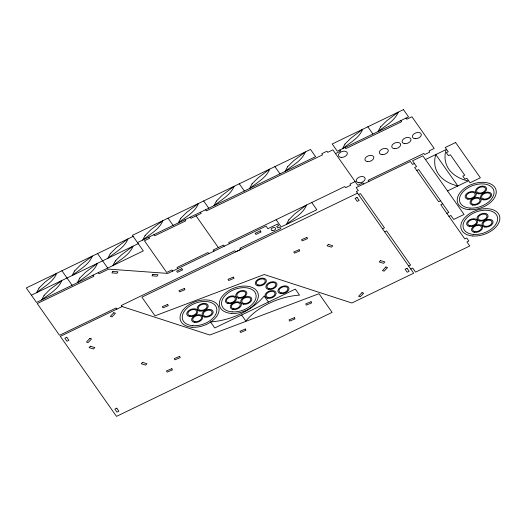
<?xml version="1.0" encoding="UTF-8"?>
<svg xmlns="http://www.w3.org/2000/svg" width="526" height="526" viewBox="0 0 526 526"><rect width="100%" height="100%" fill="white"/><g stroke="black" fill="none" stroke-linecap="round" stroke-linejoin="round"><path stroke-width="0.79" d="M133.15 236.404L26.3 287.946L36.478 302.437L143.328 250.895L132.407 235.339L310.511 149.437L315.6 156.682L137.496 242.591M31.389 295.191L138.239 243.65M335.509 153.605L340.677 151.113L339.881 149.982M355.142 181.562L349.981 184.054L350.776 185.185L345.615 187.677L344.819 186.546L228.652 242.578L229.448 243.709M414.449 163.527L412.515 164.46L410.392 161.443L356.181 187.591L358.305 190.609L356.365 191.543L413.686 273.178L351.861 302.996L264.236 274.526L155.012 315.843L141.895 297.164L357.502 193.16M425.468 159.529L446.12 149.568A53.501 33.375 -19.6 0 0 468.166 180.97L447.514 190.931M358.489 194.561L360.422 193.627L384.453 227.85L382.514 228.784M416.756 170.496L418.689 169.563L448.796 212.438L446.857 213.372M440.597 200.768L438.664 201.701L414.633 167.478L416.572 166.545L412.542 160.811L422.865 155.827L464.044 214.463L453.714 219.447L450.913 215.463L448.98 216.396M384.637 231.802L386.571 230.868L410.602 265.091L408.663 266.024M442.721 203.786L440.781 204.719L464.813 238.942L466.746 238.008L468.87 241.026L466.93 241.96L469.757 245.984L415.547 272.133L412.719 268.109L410.786 269.042M405.967 118.107L406.762 119.238L411.924 116.746L434.187 148.45L429.025 150.942L429.814 152.073L424.653 154.565L423.857 153.428L368.101 180.326L368.897 181.457M400.805 120.592L401.601 121.73L345.838 148.621L345.043 147.49M367.832 126.799L372.921 134.045M363.729 183.949L362.933 182.818L357.772 185.31L332.879 149.857L327.718 152.349L326.922 151.218L321.761 153.71L322.556 154.841L206.389 210.873L205.594 209.742M311.727 202.503L316.816 209.749L281.2 226.93L276.111 219.684M274.901 166.611L279.99 173.856M239.284 183.791L244.373 191.037M203.667 200.971L208.756 208.217M268.424 302.062L264.183 296.026A53.501 33.375 -19.6 0 1 210.492 321.925L214.733 327.961L295.31 289.096L299.55 295.132A53.501 33.375 -19.6 0 0 245.852 321.038L241.612 314.995M200.432 212.234L201.228 213.365L190.899 218.343L190.103 217.212M224.28 246.201L223.484 245.07L213.161 250.047L213.957 251.178M196.06 215.857L218.323 247.555M184.942 219.704L185.737 220.835L154.756 235.78L153.967 234.649M208.796 253.67L208 252.539L177.019 267.484L177.814 268.615M168.024 218.165L173.113 225.411M148.799 237.134L149.594 238.271L144.433 240.757L166.696 272.461L171.857 269.969L172.653 271.107M97.534 253.585L107.712 268.076M98.204 272.659L99 273.796L108.685 269.121L167.853 273.421L266.051 226.055L267.912 228.698L277.59 224.03L278.649 225.536L276.715 226.469L277.774 227.982L279.714 227.048L280.772 228.554L240.007 248.219L240.803 249.35L235.641 251.842L234.846 250.711L121.263 305.494L122.058 306.632M93.043 275.151L93.838 276.281L37.247 303.581L59.51 335.286L116.095 307.986L116.89 309.117M61.917 270.765L72.095 285.256M39.042 288.038L36.544 292.699C43.704 286.848 53.087 282.324 56.762 273.25L45.045 282.048L39.042 288.038M44.131 295.29L41.633 299.951C48.793 294.093 58.176 289.57 61.851 280.496L50.134 289.3L44.131 295.29M74.659 270.857L72.161 275.525C79.321 269.667 88.703 265.143 92.379 256.07L80.662 264.867L74.659 270.857M79.748 278.109L77.25 282.771C84.41 276.913 93.792 272.389 97.468 263.316L85.751 272.12L79.748 278.109M110.276 253.683L107.777 258.345C114.938 252.487 124.32 247.963 127.996 238.889L116.279 247.687L110.276 253.683M115.365 260.929L112.866 265.591C120.027 259.732 129.409 255.209 133.085 246.135L121.368 254.939L115.365 260.929M145.15 235.438L142.651 240.099C149.811 234.248 159.194 229.724 162.869 220.65L151.153 229.448L145.15 235.438M180.766 218.257L178.268 222.919C185.435 217.067 194.83 212.543 198.512 203.457L186.769 212.267L180.766 218.257M216.403 201.07L213.911 205.732C221.071 199.873 230.454 195.356 234.129 186.276L222.413 195.08L216.403 201.07M252.02 183.89L249.528 188.551C256.688 182.693 266.071 178.176 269.746 169.096L258.029 177.9L252.02 183.89M287.63 166.709L285.138 171.371C292.298 165.519 301.681 160.995 305.356 151.922L293.639 160.719L287.63 166.709M288.853 219.783L286.354 224.444C293.515 218.592 302.897 214.069 306.573 204.989L294.856 213.793L288.853 219.783M344.957 144.071L342.459 148.733C349.619 142.881 359.002 138.358 362.677 129.284L350.96 138.082L344.957 144.071M380.574 126.891L378.076 131.553C385.236 125.701 394.618 121.177 398.294 112.104L386.584 120.901L380.574 126.891M112.761 271.442L111.953 272.909L117.101 273.283L117.909 271.817L112.761 271.442M152.836 274.355L152.027 275.821L157.175 276.196L157.984 274.73L152.836 274.355M89.88 338.382L86.468 342.051L88.131 342.564L91.544 338.895L89.88 338.382M113.761 312.72L110.348 316.382L112.005 316.902L115.418 313.233L113.761 312.72M90.406 346.213L89.124 347.594L93.543 348.962L94.825 347.581L90.406 346.213M142.539 362.375L141.251 363.755L145.669 365.123L146.951 363.749L142.539 362.375M328.336 244.419L327.054 245.8L331.472 247.167L332.754 245.793L328.336 244.419M380.462 260.587L379.18 261.961L383.599 263.335L384.881 261.955L380.462 260.587M362 292.647L358.587 296.316L360.244 296.828L363.657 293.16L362 292.647M385.874 266.984L382.468 270.647L384.125 271.166L387.537 267.497L385.874 266.984M403.449 109.618L332.215 143.979L337.304 151.225L408.538 116.864L403.449 109.618M181.818 268.701L176.657 271.192L177.453 272.33L182.621 269.838L181.818 268.701M260.298 230.848L255.136 233.34L255.932 234.478L261.093 231.986L260.298 230.848M455.595 142.526L445.266 147.504L448.237 151.731L446.298 152.665L448.422 155.683L450.355 154.749L464.734 175.23L462.801 176.164L464.918 179.182L466.858 178.248L470.034 182.778L480.363 177.795L455.595 142.526M122.144 306.553L60.319 336.37L116.502 416.382L332.11 312.385L318.993 293.699L209.769 335.016L122.144 306.553M66.782 337.298L64.843 338.231L66.96 341.249L68.906 340.315L66.782 337.298M357.042 197.428L355.103 198.361L357.22 201.386L359.159 200.445L357.042 197.428M116.785 408.163L114.846 409.103L116.963 412.121L118.902 411.181L116.785 408.163M407.045 268.293L405.099 269.233L407.223 272.251L409.162 271.317L407.045 268.293M184.337 288.445L179.004 290.668L179.636 291.877L184.961 289.662L184.337 288.445M306.882 237.436L301.556 239.659L302.18 240.869L307.506 238.653L306.882 237.436M167.676 304.436L162.35 306.651L162.975 307.868L168.3 305.645L167.676 304.436M233.393 277.084L228.06 279.299L228.685 280.509L234.017 278.293L233.393 277.084M299.103 249.732L293.778 251.947L294.402 253.157L299.728 250.941L299.103 249.732M179.603 356.385L174.277 358.607L174.902 359.817L180.227 357.601L179.603 356.385M245.32 329.033L239.987 331.255L240.612 332.465L245.944 330.249L245.32 329.033M311.03 301.681L305.705 303.897L306.329 305.113L311.662 302.897L311.03 301.681M171.824 368.68L166.499 370.896L167.123 372.106L172.449 369.89L171.824 368.68M294.376 317.671L289.044 319.887L289.668 321.097L295.001 318.881L294.376 317.671M457.844 185.948L435.791 154.552A53.501 33.375 -19.6 0 0 457.844 185.948M189.478 316.474A5.786 3.61 -19.6 0 0 197.868 311.517A5.786 3.61 -19.6 0 0 189.511 309.998A5.786 3.61 -19.6 0 0 189.478 316.474M190.044 315.712A4.629 2.886 -19.6 0 0 196.75 311.747A4.629 2.886 -19.6 0 0 190.064 310.531A4.629 2.886 -19.6 0 0 190.044 315.712M199.847 311.063A5.786 3.61 -19.6 0 0 208.237 306.106A5.786 3.61 -19.6 0 0 199.88 304.58A5.786 3.61 -19.6 0 0 199.847 311.063M200.413 310.301A4.629 2.886 -19.6 0 0 207.119 306.336A4.629 2.886 -19.6 0 0 200.432 305.113A4.629 2.886 -19.6 0 0 200.413 310.301M467.89 199.196A5.786 3.61 -19.6 0 0 476.273 194.239A5.786 3.61 -19.6 0 0 467.916 192.72A5.786 3.61 -19.6 0 0 467.89 199.196M468.449 198.434A4.629 2.886 -19.6 0 0 475.162 194.469A4.629 2.886 -19.6 0 0 468.475 193.252A4.629 2.886 -19.6 0 0 468.449 198.434M472.769 205.107A5.786 3.61 -19.6 0 0 481.158 200.143A5.786 3.61 -19.6 0 0 472.802 198.624A5.786 3.61 -19.6 0 0 472.769 205.107M267.747 298.281A5.786 3.61 -19.6 0 0 276.137 293.324A5.786 3.61 -19.6 0 0 267.78 291.798A5.786 3.61 -19.6 0 0 267.747 298.281M478.259 193.785A5.786 3.61 -19.6 0 0 486.649 188.827A5.786 3.61 -19.6 0 0 478.292 187.302A5.786 3.61 -19.6 0 0 478.259 193.785M478.818 193.022A4.629 2.886 -19.6 0 0 485.531 189.058A4.629 2.886 -19.6 0 0 478.844 187.835A4.629 2.886 -19.6 0 0 478.818 193.022M483.23 199.814A5.786 3.61 -19.6 0 0 491.619 194.857A5.786 3.61 -19.6 0 0 483.262 193.331A5.786 3.61 -19.6 0 0 483.23 199.814M483.795 199.052A4.629 2.886 -19.6 0 0 490.502 195.087A4.629 2.886 -19.6 0 0 483.815 193.864A4.629 2.886 -19.6 0 0 483.795 199.052M472.795 235.983A20.244 12.631 -19.6 0 0 499.7 216.659A20.244 12.631 -19.6 0 0 468.482 214.398A20.244 12.631 -19.6 0 0 472.795 235.983M473.656 234.425A17.93 11.184 -19.6 0 0 497.484 217.31A17.93 11.184 -19.6 0 0 469.836 215.305A17.93 11.184 -19.6 0 0 473.656 234.425M231.309 313.411A20.244 12.631 -19.6 0 0 258.213 294.093A20.244 12.631 -19.6 0 0 226.995 291.825A20.244 12.631 -19.6 0 0 231.309 313.411M232.17 311.852A17.93 11.184 -19.6 0 0 255.998 294.738A17.93 11.184 -19.6 0 0 228.35 292.732A17.93 11.184 -19.6 0 0 232.17 311.852M469.205 209.65A20.244 12.631 -19.6 0 0 496.11 190.327A20.244 12.631 -19.6 0 0 464.892 188.058A20.244 12.631 -19.6 0 0 469.205 209.65M470.066 208.092A17.93 11.184 -19.6 0 0 493.901 190.977A17.93 11.184 -19.6 0 0 466.246 188.972A17.93 11.184 -19.6 0 0 470.066 208.092M280.647 293.593A5.786 3.61 -19.6 0 0 289.03 288.636A5.786 3.61 -19.6 0 0 280.674 287.111A5.786 3.61 -19.6 0 0 280.647 293.593M281.206 292.831A4.629 2.886 -19.6 0 0 287.913 288.866A4.629 2.886 -19.6 0 0 281.232 287.643A4.629 2.886 -19.6 0 0 281.206 292.831M258.016 285.842A5.786 3.61 -19.6 0 0 266.406 280.884A5.786 3.61 -19.6 0 0 258.049 279.359A5.786 3.61 -19.6 0 0 258.016 285.842M258.582 285.079A4.629 2.886 -19.6 0 0 265.288 281.114A4.629 2.886 -19.6 0 0 258.601 279.891A4.629 2.886 -19.6 0 0 258.582 285.079M268.313 297.519A4.629 2.886 -19.6 0 0 275.019 293.547A4.629 2.886 -19.6 0 0 268.332 292.331A4.629 2.886 -19.6 0 0 268.313 297.519M192.023 327.238A20.244 12.631 -19.6 0 0 218.928 307.914A20.244 12.631 -19.6 0 0 187.71 305.645A20.244 12.631 -19.6 0 0 192.023 327.238M192.884 325.679A17.93 11.184 -19.6 0 0 216.719 308.565A17.93 11.184 -19.6 0 0 189.064 306.553A17.93 11.184 -19.6 0 0 192.884 325.679M232.992 309.512A5.786 3.61 -19.6 0 0 241.381 304.554A5.786 3.61 -19.6 0 0 233.025 303.029A5.786 3.61 -19.6 0 0 232.992 309.512M233.557 308.749A4.629 2.886 -19.6 0 0 240.264 304.778A4.629 2.886 -19.6 0 0 233.577 303.561A4.629 2.886 -19.6 0 0 233.557 308.749M228.113 303.607A5.786 3.61 -19.6 0 0 236.503 298.643A5.786 3.61 -19.6 0 0 228.146 297.124A5.786 3.61 -19.6 0 0 228.113 303.607M228.672 302.844A4.629 2.886 -19.6 0 0 235.385 298.873A4.629 2.886 -19.6 0 0 228.698 297.657A4.629 2.886 -19.6 0 0 228.672 302.844M238.482 298.189A5.786 3.61 -19.6 0 0 246.872 293.232A5.786 3.61 -19.6 0 0 238.515 291.713A5.786 3.61 -19.6 0 0 238.482 298.189M239.047 297.427A4.629 2.886 -19.6 0 0 245.754 293.462A4.629 2.886 -19.6 0 0 239.067 292.246A4.629 2.886 -19.6 0 0 239.047 297.427M194.364 322.385A5.786 3.61 -19.6 0 0 202.747 317.421A5.786 3.61 -19.6 0 0 194.39 315.902A5.786 3.61 -19.6 0 0 194.364 322.385M194.922 321.623A4.629 2.886 -19.6 0 0 201.629 317.651A4.629 2.886 -19.6 0 0 194.949 316.435A4.629 2.886 -19.6 0 0 194.922 321.623M484.709 227.054A5.786 3.61 -19.6 0 0 493.099 222.097A5.786 3.61 -19.6 0 0 484.742 220.572A5.786 3.61 -19.6 0 0 484.709 227.054M485.268 226.292A4.629 2.886 -19.6 0 0 491.981 222.327A4.629 2.886 -19.6 0 0 485.294 221.104A4.629 2.886 -19.6 0 0 485.268 226.292M474.248 232.347A5.786 3.61 -19.6 0 0 482.638 227.39A5.786 3.61 -19.6 0 0 474.281 225.864A5.786 3.61 -19.6 0 0 474.248 232.347M474.807 231.585A4.629 2.886 -19.6 0 0 481.52 227.613A4.629 2.886 -19.6 0 0 474.833 226.397A4.629 2.886 -19.6 0 0 474.807 231.585M469.37 226.443A5.786 3.61 -19.6 0 0 477.753 221.479A5.786 3.61 -19.6 0 0 469.396 219.96A5.786 3.61 -19.6 0 0 469.37 226.443M469.928 225.68A4.629 2.886 -19.6 0 0 476.635 221.709A4.629 2.886 -19.6 0 0 469.955 220.493A4.629 2.886 -19.6 0 0 469.928 225.68M358.988 182.765A4.629 2.886 -19.6 0 0 365.136 178.347A4.629 2.886 -19.6 0 0 358.002 177.827A4.629 2.886 -19.6 0 0 358.988 182.765M341.177 157.399A4.629 2.886 -19.6 0 0 347.331 152.987A4.629 2.886 -19.6 0 0 340.19 152.468A4.629 2.886 -19.6 0 0 341.177 157.399M415.139 138.706A4.629 2.886 -19.6 0 0 421.287 134.288A4.629 2.886 -19.6 0 0 414.153 133.768A4.629 2.886 -19.6 0 0 415.139 138.706M394.487 148.667A4.629 2.886 -19.6 0 0 400.634 144.249A4.629 2.886 -19.6 0 0 393.501 143.73A4.629 2.886 -19.6 0 0 394.487 148.667M382.093 154.644A4.629 2.886 -19.6 0 0 388.247 150.226A4.629 2.886 -19.6 0 0 381.107 149.706A4.629 2.886 -19.6 0 0 382.093 154.644M367.641 161.613A4.629 2.886 -19.6 0 0 373.789 157.202A4.629 2.886 -19.6 0 0 366.655 156.682A4.629 2.886 -19.6 0 0 367.641 161.613M404.81 143.683A4.629 2.886 -19.6 0 0 410.964 139.265A4.629 2.886 -19.6 0 0 403.823 138.752A4.629 2.886 -19.6 0 0 404.81 143.683M243.459 304.219A5.786 3.61 -19.6 0 0 251.842 299.261A5.786 3.61 -19.6 0 0 243.485 297.736A5.786 3.61 -19.6 0 0 243.459 304.219M244.018 303.456A4.629 2.886 -19.6 0 0 250.724 299.491A4.629 2.886 -19.6 0 0 244.044 298.275A4.629 2.886 -19.6 0 0 244.018 303.456M272.514 230.651A2.314 1.447 -19.6 0 0 275.585 228.442A2.314 1.447 -19.6 0 0 272.021 228.185A2.314 1.447 -19.6 0 0 272.514 230.651M479.738 221.025A5.786 3.61 -19.6 0 0 488.121 216.068A5.786 3.61 -19.6 0 0 479.765 214.542A5.786 3.61 -19.6 0 0 479.738 221.025M480.297 220.262A4.629 2.886 -19.6 0 0 487.01 216.298A4.629 2.886 -19.6 0 0 480.323 215.081A4.629 2.886 -19.6 0 0 480.297 220.262M204.824 317.093A5.786 3.61 -19.6 0 0 213.208 312.135A5.786 3.61 -19.6 0 0 204.851 310.61A5.786 3.61 -19.6 0 0 204.824 317.093M205.383 316.33A4.629 2.886 -19.6 0 0 212.09 312.365A4.629 2.886 -19.6 0 0 205.41 311.142A4.629 2.886 -19.6 0 0 205.383 316.33M268.595 289.445A5.786 3.61 -19.6 0 0 276.978 284.487A5.786 3.61 -19.6 0 0 268.622 282.962A5.786 3.61 -19.6 0 0 268.595 289.445M269.154 288.682A4.629 2.886 -19.6 0 0 275.861 284.717A4.629 2.886 -19.6 0 0 269.18 283.494A4.629 2.886 -19.6 0 0 269.154 288.682M473.334 204.344A4.629 2.886 -19.6 0 0 480.041 200.373A4.629 2.886 -19.6 0 0 473.354 199.157A4.629 2.886 -19.6 0 0 473.334 204.344"/></g></svg>
